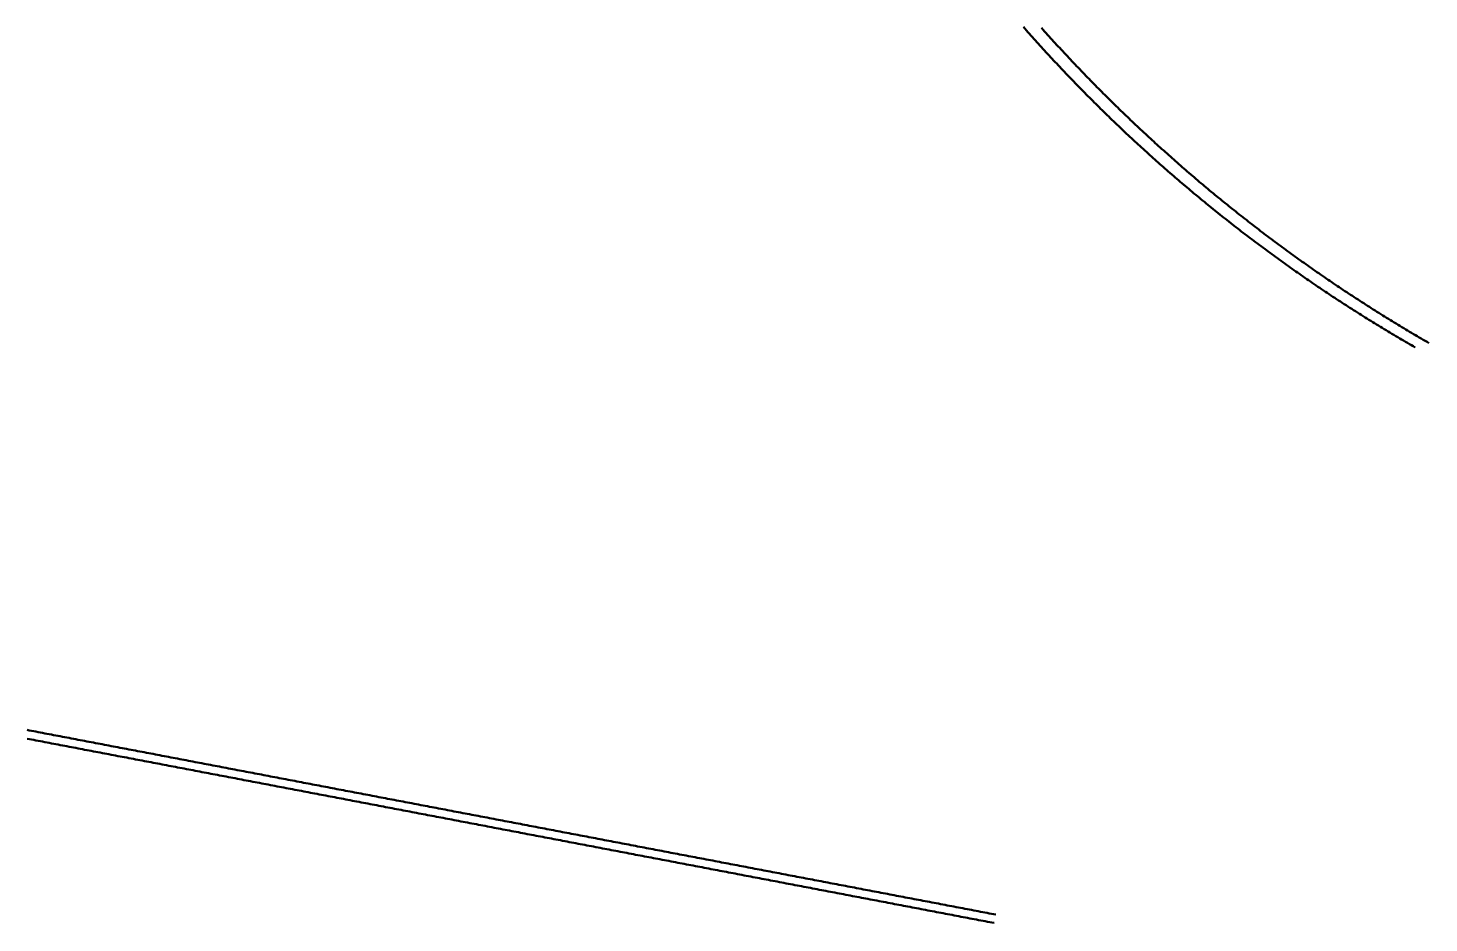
# Model space of a CAD drawing. Extents: x 2687065 to 2691361, y 1253360 to 1255888.
# Drawn here: x 2690739 to 2691361, y 1253360 to 1253757 of the extents above; entities that cross this region are included whole.
import ezdxf

# ---------------------------------------------------------------- set-up
doc = ezdxf.new("R2010")
doc.units = 0
doc.header["$MEASUREMENT"] = 0
doc.layers.add('BS-TR-A-Gleisstrang-LinieGeometrie', color=7, linetype='Continuous')
doc.layers.add('BS-TR-B-Gleisstrang-LinieGeometrie', color=7, linetype='Continuous')

msp = doc.modelspace()

# ---------------------------------------------------------------- linework, layer by layer
at = {"layer": 'BS-TR-A-Gleisstrang-LinieGeometrie', "color": 2, "lineweight": 50, "true_color": 0xffff00}
msp.add_polyline3d([(2691180.83, 1253757.72, 472.18), (2691181.49, 1253756.97, 472.19), (2691182.15, 1253756.22, 472.2), (2691182.82, 1253755.47, 472.21), (2691183.48, 1253754.73, 472.22), (2691184.14, 1253753.98, 472.23), (2691184.81, 1253753.23, 472.24), (2691185.47, 1253752.49, 472.25), (2691186.14, 1253751.74, 472.26), (2691186.81, 1253751, 472.27), (2691187.48, 1253750.26, 472.28), (2691188.15, 1253749.52, 472.29), (2691188.82, 1253748.78, 472.3), (2691189.49, 1253748.04, 472.31), (2691190.17, 1253747.3, 472.32), (2691190.84, 1253746.56, 472.33), (2691191.52, 1253745.83, 472.34), (2691192.19, 1253745.09, 472.35), (2691192.87, 1253744.36, 472.36), (2691193.55, 1253743.63, 472.37), (2691194.23, 1253742.89, 472.37), (2691194.91, 1253742.16, 472.38), (2691195.59, 1253741.43, 472.39), (2691196.28, 1253740.7, 472.4), (2691196.96, 1253739.98, 472.41), (2691197.65, 1253739.25, 472.42), (2691198.33, 1253738.52, 472.43), (2691199.02, 1253737.8, 472.44), (2691199.71, 1253737.07, 472.44), (2691200.4, 1253736.35, 472.45), (2691201.09, 1253735.63, 472.46), (2691201.78, 1253734.91, 472.47), (2691202.47, 1253734.19, 472.48), (2691203.17, 1253733.47, 472.49), (2691203.86, 1253732.75, 472.49), (2691204.56, 1253732.03, 472.5), (2691205.25, 1253731.32, 472.51), (2691205.95, 1253730.6, 472.52), (2691206.65, 1253729.89, 472.53), (2691207.35, 1253729.18, 472.54), (2691208.05, 1253728.47, 472.54), (2691208.75, 1253727.75, 472.55), (2691209.46, 1253727.04, 472.56), (2691210.16, 1253726.34, 472.57), (2691210.87, 1253725.63, 472.58), (2691211.57, 1253724.92, 472.58), (2691212.28, 1253724.22, 472.59), (2691212.99, 1253723.51, 472.6), (2691213.7, 1253722.81, 472.61), (2691214.41, 1253722.1, 472.62), (2691215.12, 1253721.4, 472.63), (2691215.83, 1253720.7, 472.63), (2691216.54, 1253720, 472.64), (2691217.26, 1253719.31, 472.65), (2691217.97, 1253718.61, 472.66), (2691218.69, 1253717.91, 472.67), (2691219.41, 1253717.22, 472.67), (2691220.13, 1253716.52, 472.68), (2691220.85, 1253715.83, 472.69), (2691221.57, 1253715.14, 472.7), (2691222.29, 1253714.45, 472.71), (2691223.01, 1253713.76, 472.72), (2691223.73, 1253713.07, 472.72), (2691224.46, 1253712.38, 472.73), (2691225.18, 1253711.69, 472.74), (2691225.91, 1253711.01, 472.75), (2691226.64, 1253710.32, 472.76), (2691227.37, 1253709.64, 472.76), (2691228.1, 1253708.96, 472.77), (2691228.83, 1253708.27, 472.78), (2691229.56, 1253707.59, 472.79), (2691230.29, 1253706.91, 472.8), (2691231.03, 1253706.24, 472.81), (2691231.76, 1253705.56, 472.81), (2691232.5, 1253704.88, 472.82), (2691233.23, 1253704.21, 472.83), (2691233.97, 1253703.53, 472.84), (2691234.71, 1253702.86, 472.85), (2691235.45, 1253702.19, 472.86), (2691236.19, 1253701.52, 472.86), (2691236.93, 1253700.85, 472.87), (2691237.67, 1253700.18, 472.88), (2691238.42, 1253699.51, 472.89), (2691239.16, 1253698.85, 472.9), (2691239.9, 1253698.18, 472.9), (2691240.65, 1253697.52, 472.91), (2691241.4, 1253696.85, 472.92), (2691242.15, 1253696.19, 472.93), (2691242.9, 1253695.53, 472.94), (2691243.65, 1253694.87, 472.95), (2691244.4, 1253694.21, 472.95), (2691245.15, 1253693.55, 472.96), (2691245.9, 1253692.9, 472.97), (2691246.66, 1253692.24, 472.98), (2691247.41, 1253691.59, 472.99), (2691248.17, 1253690.93, 472.99), (2691248.92, 1253690.28, 473), (2691249.68, 1253689.63, 473.01), (2691250.44, 1253688.98, 473.02), (2691251.2, 1253688.33, 473.03), (2691251.96, 1253687.68, 473.04), (2691252.72, 1253687.04, 473.04), (2691253.49, 1253686.39, 473.05), (2691254.25, 1253685.75, 473.06), (2691255.01, 1253685.1, 473.07), (2691255.78, 1253684.46, 473.08), (2691256.54, 1253683.82, 473.09), (2691257.31, 1253683.18, 473.09), (2691258.08, 1253682.54, 473.1), (2691258.85, 1253681.9, 473.11), (2691259.62, 1253681.27, 473.12), (2691260.39, 1253680.63, 473.13), (2691261.16, 1253680, 473.14), (2691261.94, 1253679.36, 473.15), (2691262.71, 1253678.73, 473.16), (2691263.48, 1253678.1, 473.17), (2691264.26, 1253677.47, 473.18), (2691265.04, 1253676.84, 473.19), (2691265.81, 1253676.22, 473.2), (2691266.59, 1253675.59, 473.21), (2691267.37, 1253674.96, 473.22), (2691268.15, 1253674.34, 473.23), (2691268.93, 1253673.72, 473.24), (2691269.71, 1253673.09, 473.25), (2691270.5, 1253672.47, 473.26), (2691271.28, 1253671.85, 473.27), (2691272.07, 1253671.24, 473.28), (2691272.85, 1253670.62, 473.29), (2691273.64, 1253670, 473.3), (2691274.43, 1253669.39, 473.31), (2691275.21, 1253668.77, 473.32), (2691276, 1253668.16, 473.33), (2691276.79, 1253667.55, 473.34), (2691277.58, 1253666.94, 473.35), (2691278.38, 1253666.33, 473.36), (2691279.17, 1253665.72, 473.37), (2691279.96, 1253665.12, 473.38), (2691280.76, 1253664.51, 473.39), (2691281.55, 1253663.9, 473.41), (2691282.35, 1253663.3, 473.42), (2691283.15, 1253662.7, 473.43), (2691283.94, 1253662.1, 473.44), (2691284.74, 1253661.5, 473.45), (2691285.54, 1253660.9, 473.46), (2691286.34, 1253660.3, 473.47), (2691287.14, 1253659.71, 473.48), (2691287.95, 1253659.11, 473.5), (2691288.75, 1253658.52, 473.51), (2691289.55, 1253657.92, 473.52), (2691290.36, 1253657.33, 473.53), (2691291.17, 1253656.74, 473.54), (2691291.97, 1253656.15, 473.55), (2691292.78, 1253655.56, 473.56), (2691293.59, 1253654.98, 473.57), (2691294.4, 1253654.39, 473.58), (2691295.21, 1253653.81, 473.6), (2691296.02, 1253653.22, 473.61), (2691296.83, 1253652.64, 473.62), (2691297.64, 1253652.06, 473.63), (2691298.46, 1253651.48, 473.64), (2691299.27, 1253650.9, 473.65), (2691300.09, 1253650.32, 473.66), (2691300.9, 1253649.75, 473.67), (2691301.72, 1253649.17, 473.69), (2691302.54, 1253648.6, 473.7), (2691303.36, 1253648.03, 473.71), (2691304.18, 1253647.45, 473.72), (2691305, 1253646.88, 473.73), (2691305.82, 1253646.31, 473.74), (2691306.64, 1253645.75, 473.75), (2691307.46, 1253645.18, 473.76), (2691308.29, 1253644.61, 473.78), (2691309.11, 1253644.05, 473.79), (2691309.94, 1253643.49, 473.8), (2691310.76, 1253642.93, 473.81), (2691311.59, 1253642.36, 473.82), (2691312.42, 1253641.8, 473.83), (2691313.25, 1253641.25, 473.84), (2691314.07, 1253640.69, 473.85), (2691314.9, 1253640.13, 473.86), (2691315.74, 1253639.58, 473.88), (2691316.57, 1253639.03, 473.89), (2691317.4, 1253638.47, 473.9), (2691318.23, 1253637.92, 473.91), (2691319.07, 1253637.37, 473.92), (2691319.9, 1253636.82, 473.93), (2691320.74, 1253636.28, 473.94), (2691321.58, 1253635.73, 473.95), (2691322.41, 1253635.19, 473.97), (2691323.25, 1253634.64, 473.98), (2691324.09, 1253634.1, 473.99), (2691324.93, 1253633.56, 474), (2691325.77, 1253633.02, 474.01), (2691326.61, 1253632.48, 474.02), (2691327.45, 1253631.94, 474.03), (2691328.3, 1253631.41, 474.04), (2691329.14, 1253630.87, 474.05), (2691329.99, 1253630.34, 474.07), (2691330.83, 1253629.8, 474.08), (2691331.68, 1253629.27, 474.09), (2691332.52, 1253628.74, 474.1), (2691333.37, 1253628.21, 474.11), (2691334.22, 1253627.69, 474.12), (2691335.07, 1253627.16, 474.13), (2691335.92, 1253626.63, 474.14), (2691336.77, 1253626.11, 474.16), (2691337.62, 1253625.59, 474.17), (2691338.47, 1253625.07, 474.18), (2691339.33, 1253624.55, 474.19), (2691340.18, 1253624.03, 474.2), (2691341.03, 1253623.51, 474.21), (2691341.89, 1253622.99, 474.22), (2691342.75, 1253622.48, 474.23), (2691343.6, 1253621.96, 474.24), (2691344.46, 1253621.45, 474.25), (2691345.32, 1253620.94, 474.26), (2691346.18, 1253620.43, 474.27), (2691347.04, 1253619.92, 474.28), (2691347.9, 1253619.41, 474.29), (2691348.76, 1253618.91, 474.3), (2691349.62, 1253618.4, 474.31), (2691350.48, 1253617.9, 474.32), (2691351.35, 1253617.39, 474.33), (2691352.21, 1253616.89, 474.34), (2691353.08, 1253616.39, 474.35), (2691353.94, 1253615.89, 474.36), (2691354.81, 1253615.4, 474.37)], dxfattribs=at)
at = {"layer": 'BS-TR-B-Gleisstrang-LinieGeometrie', "color": 18, "lineweight": 50, "true_color": 0x000000}
for points in [[(2691188.87, 1253757.27, 471.71), (2691189.53, 1253756.52, 471.72), (2691190.2, 1253755.78, 471.73), (2691190.86, 1253755.04, 471.75), (2691191.53, 1253754.29, 471.76), (2691192.2, 1253753.55, 471.77), (2691192.87, 1253752.81, 471.78), (2691193.54, 1253752.07, 471.79), (2691194.22, 1253751.33, 471.8), (2691194.89, 1253750.6, 471.81), (2691195.56, 1253749.86, 471.82), (2691196.24, 1253749.12, 471.83), (2691196.92, 1253748.39, 471.84), (2691197.59, 1253747.66, 471.86), (2691198.27, 1253746.92, 471.87), (2691198.95, 1253746.19, 471.88), (2691199.63, 1253745.46, 471.89), (2691200.32, 1253744.73, 471.9), (2691201, 1253744, 471.91), (2691201.68, 1253743.27, 471.92), (2691202.37, 1253742.55, 471.93), (2691203.05, 1253741.82, 471.94), (2691203.74, 1253741.1, 471.95), (2691204.43, 1253740.37, 471.96), (2691205.12, 1253739.65, 471.97), (2691205.81, 1253738.93, 471.98), (2691206.5, 1253738.21, 471.99), (2691207.19, 1253737.49, 472), (2691207.89, 1253736.77, 472.01), (2691208.58, 1253736.05, 472.02), (2691209.28, 1253735.33, 472.03), (2691209.97, 1253734.62, 472.04), (2691210.67, 1253733.9, 472.05), (2691211.37, 1253733.19, 472.06), (2691212.07, 1253732.48, 472.07), (2691212.77, 1253731.76, 472.07), (2691213.47, 1253731.05, 472.08), (2691214.17, 1253730.34, 472.09), (2691214.88, 1253729.63, 472.1), (2691215.58, 1253728.93, 472.11), (2691216.29, 1253728.22, 472.12), (2691216.99, 1253727.51, 472.13), (2691217.7, 1253726.81, 472.14), (2691218.41, 1253726.1, 472.15), (2691219.12, 1253725.4, 472.16), (2691219.83, 1253724.7, 472.17), (2691220.54, 1253724, 472.18), (2691221.25, 1253723.3, 472.19), (2691221.97, 1253722.6, 472.2), (2691222.68, 1253721.9, 472.21), (2691223.4, 1253721.21, 472.22), (2691224.11, 1253720.51, 472.23), (2691224.83, 1253719.81, 472.24), (2691225.55, 1253719.12, 472.25), (2691226.27, 1253718.43, 472.26), (2691226.99, 1253717.74, 472.27), (2691227.71, 1253717.05, 472.28), (2691228.44, 1253716.36, 472.29), (2691229.16, 1253715.67, 472.3), (2691229.88, 1253714.98, 472.31), (2691230.61, 1253714.29, 472.32), (2691231.34, 1253713.61, 472.33), (2691232.06, 1253712.93, 472.34), (2691232.79, 1253712.24, 472.35), (2691233.52, 1253711.56, 472.36), (2691234.25, 1253710.88, 472.37), (2691234.98, 1253710.2, 472.38), (2691235.72, 1253709.52, 472.39), (2691236.45, 1253708.84, 472.4), (2691237.19, 1253708.16, 472.41), (2691237.92, 1253707.49, 472.42), (2691238.66, 1253706.81, 472.43), (2691239.39, 1253706.14, 472.44), (2691240.13, 1253705.47, 472.45), (2691240.87, 1253704.8, 472.46), (2691241.61, 1253704.13, 472.47), (2691242.35, 1253703.46, 472.48), (2691243.1, 1253702.79, 472.49), (2691243.84, 1253702.12, 472.5), (2691244.58, 1253701.45, 472.51), (2691245.33, 1253700.79, 472.52), (2691246.07, 1253700.12, 472.53), (2691246.82, 1253699.46, 472.54), (2691247.57, 1253698.8, 472.55), (2691248.32, 1253698.14, 472.56), (2691249.07, 1253697.48, 472.57), (2691249.82, 1253696.82, 472.58), (2691250.57, 1253696.16, 472.6), (2691251.32, 1253695.5, 472.61), (2691252.08, 1253694.85, 472.62), (2691252.83, 1253694.19, 472.63), (2691253.59, 1253693.54, 472.64), (2691254.34, 1253692.89, 472.65), (2691255.1, 1253692.24, 472.66), (2691255.86, 1253691.59, 472.67), (2691256.62, 1253690.94, 472.69), (2691257.38, 1253690.29, 472.7), (2691258.14, 1253689.64, 472.71), (2691258.9, 1253689, 472.72), (2691259.66, 1253688.35, 472.73), (2691260.43, 1253687.71, 472.75), (2691261.19, 1253687.07, 472.76), (2691261.96, 1253686.43, 472.77), (2691262.72, 1253685.79, 472.78), (2691263.49, 1253685.15, 472.8), (2691264.26, 1253684.51, 472.81), (2691265.03, 1253683.87, 472.82), (2691265.8, 1253683.23, 472.83), (2691266.57, 1253682.6, 472.85), (2691267.34, 1253681.97, 472.86), (2691268.12, 1253681.33, 472.87), (2691268.89, 1253680.7, 472.89), (2691269.66, 1253680.07, 472.9), (2691270.44, 1253679.44, 472.91), (2691271.22, 1253678.81, 472.93), (2691271.99, 1253678.19, 472.94), (2691272.77, 1253677.56, 472.95), (2691273.55, 1253676.94, 472.96), (2691274.33, 1253676.31, 472.98), (2691275.11, 1253675.69, 472.99), (2691275.9, 1253675.07, 473), (2691276.68, 1253674.45, 473.02), (2691277.46, 1253673.83, 473.03), (2691278.25, 1253673.21, 473.04), (2691279.03, 1253672.59, 473.05), (2691279.82, 1253671.98, 473.07), (2691280.61, 1253671.36, 473.08), (2691281.39, 1253670.75, 473.09), (2691282.18, 1253670.14, 473.1), (2691282.97, 1253669.53, 473.12), (2691283.76, 1253668.92, 473.13), (2691284.56, 1253668.31, 473.14), (2691285.35, 1253667.7, 473.15), (2691286.14, 1253667.09, 473.16), (2691286.94, 1253666.49, 473.18), (2691287.73, 1253665.88, 473.19), (2691288.53, 1253665.28, 473.2), (2691289.32, 1253664.68, 473.21), (2691290.12, 1253664.08, 473.23), (2691290.92, 1253663.48, 473.24), (2691291.72, 1253662.88, 473.25), (2691292.52, 1253662.28, 473.26), (2691293.32, 1253661.68, 473.27), (2691294.12, 1253661.09, 473.29), (2691294.93, 1253660.5, 473.3), (2691295.73, 1253659.9, 473.31), (2691296.54, 1253659.31, 473.32), (2691297.34, 1253658.72, 473.34), (2691298.15, 1253658.13, 473.35), (2691298.95, 1253657.54, 473.36), (2691299.76, 1253656.95, 473.37), (2691300.57, 1253656.37, 473.38), (2691301.38, 1253655.78, 473.4), (2691302.19, 1253655.2, 473.41), (2691303, 1253654.62, 473.42), (2691303.81, 1253654.04, 473.43), (2691304.63, 1253653.46, 473.44), (2691305.44, 1253652.88, 473.46), (2691306.26, 1253652.3, 473.47), (2691307.07, 1253651.72, 473.48), (2691307.89, 1253651.15, 473.49), (2691308.71, 1253650.57, 473.51), (2691309.52, 1253650, 473.52), (2691310.34, 1253649.43, 473.53), (2691311.16, 1253648.86, 473.54), (2691311.98, 1253648.29, 473.55), (2691312.8, 1253647.72, 473.57), (2691313.63, 1253647.15, 473.58), (2691314.45, 1253646.58, 473.59), (2691315.27, 1253646.02, 473.6), (2691316.1, 1253645.46, 473.62), (2691316.92, 1253644.89, 473.63), (2691317.75, 1253644.33, 473.64), (2691318.58, 1253643.77, 473.65), (2691319.4, 1253643.21, 473.66), (2691320.23, 1253642.66, 473.68), (2691321.06, 1253642.1, 473.69), (2691321.89, 1253641.54, 473.7), (2691322.72, 1253640.99, 473.71), (2691323.55, 1253640.44, 473.72), (2691324.39, 1253639.88, 473.74), (2691325.22, 1253639.33, 473.75), (2691326.05, 1253638.78, 473.76), (2691326.89, 1253638.24, 473.77), (2691327.72, 1253637.69, 473.78), (2691328.56, 1253637.14, 473.79), (2691329.4, 1253636.6, 473.81), (2691330.24, 1253636.05, 473.82), (2691331.08, 1253635.51, 473.83), (2691331.91, 1253634.97, 473.84), (2691332.76, 1253634.43, 473.85), (2691333.6, 1253633.89, 473.86), (2691334.44, 1253633.35, 473.87), (2691335.28, 1253632.82, 473.88), (2691336.12, 1253632.28, 473.89), (2691336.97, 1253631.75, 473.9), (2691337.81, 1253631.22, 473.91), (2691338.66, 1253630.69, 473.92), (2691339.51, 1253630.16, 473.93), (2691340.35, 1253629.63, 473.94), (2691341.2, 1253629.1, 473.95), (2691342.05, 1253628.57, 473.96), (2691342.9, 1253628.05, 473.97), (2691343.75, 1253627.52, 473.98), (2691344.6, 1253627, 473.99), (2691345.45, 1253626.48, 474), (2691346.31, 1253625.96, 474.01), (2691347.16, 1253625.44, 474.02), (2691348.01, 1253624.92, 474.03), (2691348.87, 1253624.4, 474.04), (2691349.72, 1253623.89, 474.04), (2691350.58, 1253623.37, 474.05), (2691351.44, 1253622.86, 474.06), (2691352.29, 1253622.35, 474.07), (2691353.15, 1253621.84, 474.08), (2691354.01, 1253621.33, 474.09), (2691354.87, 1253620.82, 474.1), (2691355.73, 1253620.31, 474.11), (2691356.59, 1253619.81, 474.12), (2691357.46, 1253619.3, 474.13), (2691358.32, 1253618.8, 474.14), (2691359.18, 1253618.3, 474.14), (2691360.05, 1253617.8, 474.15), (2691360.91, 1253617.3, 474.16)], [(2691168.63, 1253363.43, 471.93), (2691167.64, 1253363.61, 471.92), (2691166.66, 1253363.8, 471.91), (2691165.68, 1253363.99, 471.9), (2691164.7, 1253364.18, 471.89), (2691163.71, 1253364.36, 471.87), (2691162.73, 1253364.55, 471.86), (2691161.75, 1253364.74, 471.85), (2691160.77, 1253364.92, 471.84), (2691159.79, 1253365.11, 471.83), (2691158.8, 1253365.3, 471.82), (2691157.82, 1253365.49, 471.8), (2691156.84, 1253365.67, 471.79), (2691155.86, 1253365.86, 471.78), (2691154.87, 1253366.05, 471.77), (2691153.89, 1253366.24, 471.76), (2691152.91, 1253366.42, 471.74), (2691151.93, 1253366.61, 471.73), (2691150.94, 1253366.8, 471.72), (2691149.96, 1253366.98, 471.71), (2691148.98, 1253367.17, 471.7), (2691148, 1253367.36, 471.68), (2691147.02, 1253367.55, 471.67), (2691146.03, 1253367.73, 471.66), (2691145.05, 1253367.92, 471.65), (2691144.07, 1253368.11, 471.64), (2691143.09, 1253368.3, 471.63), (2691142.1, 1253368.48, 471.61), (2691141.12, 1253368.67, 471.6), (2691140.14, 1253368.86, 471.59), (2691139.16, 1253369.04, 471.58), (2691138.17, 1253369.23, 471.57), (2691137.19, 1253369.42, 471.55), (2691136.21, 1253369.61, 471.54), (2691135.23, 1253369.79, 471.53), (2691134.25, 1253369.98, 471.52), (2691133.26, 1253370.17, 471.51), (2691132.28, 1253370.35, 471.49), (2691131.3, 1253370.54, 471.48), (2691130.32, 1253370.73, 471.47), (2691129.33, 1253370.92, 471.46), (2691128.35, 1253371.1, 471.45), (2691127.37, 1253371.29, 471.44), (2691126.39, 1253371.48, 471.42), (2691125.4, 1253371.67, 471.41), (2691124.42, 1253371.85, 471.4), (2691123.44, 1253372.04, 471.39), (2691122.46, 1253372.23, 471.38), (2691121.48, 1253372.41, 471.36), (2691120.49, 1253372.6, 471.35), (2691119.51, 1253372.79, 471.34), (2691118.53, 1253372.98, 471.33), (2691117.55, 1253373.16, 471.32), (2691116.56, 1253373.35, 471.3), (2691115.58, 1253373.54, 471.29), (2691114.6, 1253373.73, 471.28), (2691113.62, 1253373.91, 471.27), (2691112.63, 1253374.1, 471.26), (2691111.65, 1253374.29, 471.25), (2691110.67, 1253374.47, 471.23), (2691109.69, 1253374.66, 471.22), (2691108.71, 1253374.85, 471.21), (2691107.72, 1253375.04, 471.2), (2691106.74, 1253375.22, 471.19), (2691105.76, 1253375.41, 471.17), (2691104.78, 1253375.6, 471.16), (2691103.79, 1253375.79, 471.15), (2691102.81, 1253375.97, 471.14), (2691101.83, 1253376.16, 471.13), (2691100.85, 1253376.35, 471.11), (2691099.86, 1253376.53, 471.1), (2691098.88, 1253376.72, 471.09), (2691097.9, 1253376.91, 471.08), (2691096.92, 1253377.1, 471.07), (2691095.93, 1253377.28, 471.06), (2691094.95, 1253377.47, 471.04), (2691093.97, 1253377.66, 471.03), (2691092.99, 1253377.85, 471.02), (2691092.01, 1253378.03, 471.01), (2691091.02, 1253378.22, 471), (2691090.04, 1253378.41, 470.98), (2691089.06, 1253378.59, 470.97), (2691088.08, 1253378.78, 470.96), (2691087.09, 1253378.97, 470.95), (2691086.11, 1253379.16, 470.94), (2691085.13, 1253379.34, 470.93), (2691084.15, 1253379.53, 470.91), (2691083.16, 1253379.72, 470.9), (2691082.18, 1253379.91, 470.89), (2691081.2, 1253380.09, 470.88), (2691080.22, 1253380.28, 470.87), (2691079.24, 1253380.47, 470.85), (2691078.25, 1253380.65, 470.84), (2691077.27, 1253380.84, 470.83), (2691076.29, 1253381.03, 470.82), (2691075.31, 1253381.22, 470.81), (2691074.32, 1253381.4, 470.79), (2691073.34, 1253381.59, 470.78), (2691072.36, 1253381.78, 470.77), (2691071.38, 1253381.97, 470.76), (2691070.39, 1253382.15, 470.75), (2691069.41, 1253382.34, 470.74), (2691068.43, 1253382.53, 470.72), (2691067.45, 1253382.71, 470.71), (2691066.47, 1253382.9, 470.7), (2691065.48, 1253383.09, 470.69), (2691064.5, 1253383.28, 470.68), (2691063.52, 1253383.46, 470.66), (2691062.54, 1253383.65, 470.65), (2691061.55, 1253383.84, 470.64), (2691060.57, 1253384.03, 470.63), (2691059.59, 1253384.21, 470.62), (2691058.61, 1253384.4, 470.6), (2691057.62, 1253384.59, 470.59), (2691056.64, 1253384.77, 470.58), (2691055.66, 1253384.96, 470.57), (2691054.68, 1253385.15, 470.56), (2691053.7, 1253385.34, 470.55), (2691052.71, 1253385.52, 470.53), (2691051.73, 1253385.71, 470.52), (2691050.75, 1253385.9, 470.51), (2691049.77, 1253386.09, 470.5), (2691048.78, 1253386.27, 470.49), (2691047.8, 1253386.46, 470.47), (2691046.82, 1253386.65, 470.46), (2691045.84, 1253386.83, 470.45), (2691044.85, 1253387.02, 470.44), (2691043.87, 1253387.21, 470.43), (2691042.89, 1253387.4, 470.41), (2691041.91, 1253387.58, 470.4), (2691040.93, 1253387.77, 470.39), (2691039.94, 1253387.96, 470.38), (2691038.96, 1253388.15, 470.37), (2691037.98, 1253388.33, 470.36), (2691037, 1253388.52, 470.34), (2691036.01, 1253388.71, 470.33), (2691035.03, 1253388.89, 470.32), (2691034.05, 1253389.08, 470.31), (2691033.07, 1253389.27, 470.3), (2691032.08, 1253389.46, 470.28), (2691031.1, 1253389.64, 470.27), (2691030.12, 1253389.83, 470.26), (2691029.14, 1253390.02, 470.25), (2691028.16, 1253390.21, 470.24), (2691027.17, 1253390.39, 470.22), (2691026.19, 1253390.58, 470.21), (2691025.21, 1253390.77, 470.2), (2691024.23, 1253390.95, 470.19), (2691023.24, 1253391.14, 470.18), (2691022.26, 1253391.33, 470.17), (2691021.28, 1253391.52, 470.15), (2691020.3, 1253391.7, 470.14), (2691019.31, 1253391.89, 470.13), (2691018.33, 1253392.08, 470.12), (2691017.35, 1253392.27, 470.11), (2691016.37, 1253392.45, 470.09), (2691015.39, 1253392.64, 470.08), (2691014.4, 1253392.83, 470.07), (2691013.42, 1253393.01, 470.06), (2691012.44, 1253393.2, 470.05), (2691011.46, 1253393.39, 470.03), (2691010.47, 1253393.58, 470.02), (2691009.49, 1253393.76, 470.01), (2691008.51, 1253393.95, 470), (2691007.53, 1253394.14, 469.99), (2691006.54, 1253394.33, 469.98), (2691005.56, 1253394.51, 469.96), (2691004.58, 1253394.7, 469.95), (2691003.6, 1253394.89, 469.94), (2691002.62, 1253395.07, 469.93), (2691001.63, 1253395.26, 469.92), (2691000.65, 1253395.45, 469.9), (2690999.67, 1253395.64, 469.89), (2690998.69, 1253395.82, 469.88), (2690997.7, 1253396.01, 469.87), (2690996.72, 1253396.2, 469.86), (2690995.74, 1253396.39, 469.84), (2690994.76, 1253396.57, 469.83), (2690993.77, 1253396.76, 469.82), (2690992.79, 1253396.95, 469.81), (2690991.81, 1253397.13, 469.8), (2690990.83, 1253397.32, 469.79), (2690989.84, 1253397.51, 469.77), (2690988.86, 1253397.7, 469.76), (2690987.88, 1253397.88, 469.75), (2690986.9, 1253398.07, 469.74), (2690985.92, 1253398.26, 469.73), (2690984.93, 1253398.45, 469.71), (2690983.95, 1253398.63, 469.7), (2690982.97, 1253398.82, 469.69), (2690981.99, 1253399.01, 469.68), (2690981, 1253399.19, 469.67), (2690980.02, 1253399.38, 469.65), (2690979.04, 1253399.57, 469.64), (2690978.06, 1253399.76, 469.63), (2690977.07, 1253399.94, 469.62), (2690976.09, 1253400.13, 469.61), (2690975.11, 1253400.32, 469.6), (2690974.13, 1253400.51, 469.58), (2690973.15, 1253400.69, 469.57), (2690972.16, 1253400.88, 469.56), (2690971.18, 1253401.07, 469.55), (2690970.2, 1253401.25, 469.54), (2690969.22, 1253401.44, 469.52), (2690968.23, 1253401.63, 469.51), (2690967.25, 1253401.82, 469.5), (2690966.27, 1253402, 469.49), (2690965.29, 1253402.19, 469.48), (2690964.3, 1253402.38, 469.47), (2690963.32, 1253402.57, 469.45), (2690962.34, 1253402.75, 469.44), (2690961.36, 1253402.94, 469.43), (2690960.38, 1253403.13, 469.42), (2690959.39, 1253403.31, 469.41), (2690958.41, 1253403.5, 469.39), (2690957.43, 1253403.69, 469.38), (2690956.45, 1253403.88, 469.37), (2690955.46, 1253404.06, 469.36), (2690954.48, 1253404.25, 469.35), (2690953.5, 1253404.44, 469.33), (2690952.52, 1253404.63, 469.32), (2690951.53, 1253404.81, 469.31), (2690950.55, 1253405, 469.3), (2690949.57, 1253405.19, 469.29), (2690948.59, 1253405.37, 469.28), (2690947.61, 1253405.56, 469.26), (2690946.62, 1253405.75, 469.25), (2690945.64, 1253405.94, 469.24), (2690944.66, 1253406.12, 469.23), (2690943.68, 1253406.31, 469.22), (2690942.69, 1253406.5, 469.2), (2690941.71, 1253406.69, 469.19), (2690940.73, 1253406.87, 469.18), (2690939.75, 1253407.06, 469.17), (2690938.76, 1253407.25, 469.16), (2690937.78, 1253407.43, 469.14), (2690936.8, 1253407.62, 469.13), (2690935.82, 1253407.81, 469.12), (2690934.84, 1253408, 469.11), (2690933.85, 1253408.18, 469.1), (2690932.87, 1253408.37, 469.09), (2690931.89, 1253408.56, 469.07), (2690930.91, 1253408.75, 469.06), (2690929.92, 1253408.93, 469.05), (2690928.94, 1253409.12, 469.04), (2690927.96, 1253409.31, 469.03), (2690926.98, 1253409.49, 469.01), (2690925.99, 1253409.68, 469), (2690925.01, 1253409.87, 468.99), (2690924.03, 1253410.06, 468.98), (2690923.05, 1253410.24, 468.97), (2690922.07, 1253410.43, 468.95), (2690921.08, 1253410.62, 468.94), (2690920.1, 1253410.81, 468.93), (2690919.12, 1253410.99, 468.92), (2690918.14, 1253411.18, 468.91), (2690917.15, 1253411.37, 468.9), (2690916.17, 1253411.55, 468.88), (2690915.19, 1253411.74, 468.87), (2690914.21, 1253411.93, 468.86), (2690913.22, 1253412.12, 468.85), (2690912.24, 1253412.3, 468.84), (2690911.26, 1253412.49, 468.82), (2690910.28, 1253412.68, 468.81), (2690909.3, 1253412.87, 468.8), (2690908.31, 1253413.05, 468.79), (2690907.33, 1253413.24, 468.78), (2690906.35, 1253413.43, 468.76), (2690905.37, 1253413.61, 468.75), (2690904.38, 1253413.8, 468.74), (2690903.4, 1253413.99, 468.73), (2690902.42, 1253414.18, 468.72), (2690901.44, 1253414.36, 468.71), (2690900.45, 1253414.55, 468.69), (2690899.47, 1253414.74, 468.68), (2690898.49, 1253414.93, 468.67), (2690897.51, 1253415.11, 468.66), (2690896.52, 1253415.3, 468.65), (2690895.54, 1253415.49, 468.63), (2690894.56, 1253415.67, 468.62), (2690893.58, 1253415.86, 468.61), (2690892.6, 1253416.05, 468.6), (2690891.61, 1253416.24, 468.59), (2690890.63, 1253416.42, 468.57), (2690889.65, 1253416.61, 468.56), (2690888.67, 1253416.8, 468.55), (2690887.68, 1253416.98, 468.54), (2690886.7, 1253417.17, 468.53), (2690885.72, 1253417.36, 468.52), (2690884.74, 1253417.55, 468.5), (2690883.75, 1253417.73, 468.49), (2690882.77, 1253417.92, 468.48), (2690881.79, 1253418.11, 468.47), (2690880.81, 1253418.3, 468.46), (2690879.83, 1253418.48, 468.44), (2690878.84, 1253418.67, 468.43), (2690877.86, 1253418.86, 468.42), (2690876.88, 1253419.04, 468.41), (2690875.9, 1253419.23, 468.4), (2690874.91, 1253419.42, 468.38), (2690873.93, 1253419.61, 468.37), (2690872.95, 1253419.79, 468.36), (2690871.97, 1253419.98, 468.35), (2690870.98, 1253420.17, 468.34), (2690870, 1253420.36, 468.33), (2690869.02, 1253420.54, 468.31), (2690868.04, 1253420.73, 468.3), (2690867.06, 1253420.92, 468.29), (2690866.07, 1253421.1, 468.28), (2690865.09, 1253421.29, 468.27), (2690864.11, 1253421.48, 468.25), (2690863.13, 1253421.67, 468.24), (2690862.14, 1253421.85, 468.23), (2690861.16, 1253422.04, 468.22), (2690860.18, 1253422.23, 468.21), (2690859.2, 1253422.42, 468.19), (2690858.21, 1253422.6, 468.18), (2690857.23, 1253422.79, 468.17), (2690856.25, 1253422.98, 468.16), (2690855.27, 1253423.16, 468.15), (2690854.29, 1253423.35, 468.14), (2690853.3, 1253423.54, 468.12), (2690852.32, 1253423.73, 468.11), (2690851.34, 1253423.91, 468.1), (2690850.36, 1253424.1, 468.09), (2690849.37, 1253424.29, 468.08), (2690848.39, 1253424.48, 468.06), (2690847.41, 1253424.66, 468.05), (2690846.43, 1253424.85, 468.04), (2690845.44, 1253425.04, 468.03), (2690844.46, 1253425.22, 468.02), (2690843.48, 1253425.41, 468.01), (2690842.5, 1253425.6, 467.99), (2690841.52, 1253425.79, 467.98), (2690840.53, 1253425.97, 467.97), (2690839.55, 1253426.16, 467.96), (2690838.57, 1253426.35, 467.95), (2690837.59, 1253426.54, 467.94), (2690836.6, 1253426.72, 467.92), (2690835.62, 1253426.91, 467.91), (2690834.64, 1253427.1, 467.9), (2690833.66, 1253427.28, 467.89), (2690832.67, 1253427.47, 467.88), (2690831.69, 1253427.66, 467.87), (2690830.71, 1253427.85, 467.85), (2690829.73, 1253428.03, 467.84), (2690828.75, 1253428.22, 467.83), (2690827.76, 1253428.41, 467.82), (2690826.78, 1253428.6, 467.81), (2690825.8, 1253428.78, 467.8), (2690824.82, 1253428.97, 467.79), (2690823.83, 1253429.16, 467.77), (2690822.85, 1253429.34, 467.76), (2690821.87, 1253429.53, 467.75), (2690820.89, 1253429.72, 467.74), (2690819.9, 1253429.91, 467.73), (2690818.92, 1253430.09, 467.72), (2690817.94, 1253430.28, 467.7), (2690816.96, 1253430.47, 467.69), (2690815.98, 1253430.66, 467.68), (2690814.99, 1253430.84, 467.67), (2690814.01, 1253431.03, 467.66), (2690813.03, 1253431.22, 467.65), (2690812.05, 1253431.4, 467.64), (2690811.06, 1253431.59, 467.62), (2690810.08, 1253431.78, 467.61), (2690809.1, 1253431.97, 467.6), (2690808.12, 1253432.15, 467.59), (2690807.13, 1253432.34, 467.58), (2690806.15, 1253432.53, 467.57), (2690805.17, 1253432.72, 467.55), (2690804.19, 1253432.9, 467.54), (2690803.2, 1253433.09, 467.53), (2690802.22, 1253433.28, 467.52), (2690801.24, 1253433.46, 467.51), (2690800.26, 1253433.65, 467.5), (2690799.28, 1253433.84, 467.49), (2690798.29, 1253434.03, 467.47), (2690797.31, 1253434.21, 467.46), (2690796.33, 1253434.4, 467.45), (2690795.35, 1253434.59, 467.44), (2690794.36, 1253434.78, 467.43), (2690793.38, 1253434.96, 467.42), (2690792.4, 1253435.15, 467.4), (2690791.42, 1253435.34, 467.39), (2690790.43, 1253435.52, 467.38), (2690789.45, 1253435.71, 467.37), (2690788.47, 1253435.9, 467.36), (2690787.49, 1253436.09, 467.35), (2690786.51, 1253436.27, 467.34), (2690785.52, 1253436.46, 467.32), (2690784.54, 1253436.65, 467.31), (2690783.56, 1253436.84, 467.3), (2690782.58, 1253437.02, 467.29), (2690781.59, 1253437.21, 467.28), (2690780.61, 1253437.4, 467.27), (2690779.63, 1253437.58, 467.25), (2690778.65, 1253437.77, 467.24), (2690777.66, 1253437.96, 467.23), (2690776.68, 1253438.15, 467.22), (2690775.7, 1253438.33, 467.21), (2690774.72, 1253438.52, 467.2), (2690773.74, 1253438.71, 467.18), (2690772.75, 1253438.9, 467.17), (2690771.77, 1253439.08, 467.16), (2690770.79, 1253439.27, 467.15), (2690769.81, 1253439.46, 467.14), (2690768.82, 1253439.64, 467.13), (2690767.84, 1253439.83, 467.12), (2690766.86, 1253440.02, 467.1), (2690765.88, 1253440.21, 467.09), (2690764.89, 1253440.39, 467.08), (2690763.91, 1253440.58, 467.07), (2690762.93, 1253440.77, 467.06), (2690761.95, 1253440.96, 467.05), (2690760.97, 1253441.14, 467.03), (2690759.98, 1253441.33, 467.02), (2690759, 1253441.52, 467.01), (2690758.02, 1253441.7, 467), (2690757.04, 1253441.89, 466.99), (2690756.05, 1253442.08, 466.98), (2690755.07, 1253442.27, 466.97), (2690754.09, 1253442.45, 466.95), (2690753.11, 1253442.64, 466.94), (2690752.12, 1253442.83, 466.93), (2690751.14, 1253443.02, 466.92), (2690750.16, 1253443.2, 466.91), (2690749.18, 1253443.39, 466.9), (2690748.2, 1253443.58, 466.88), (2690747.21, 1253443.76, 466.87), (2690746.23, 1253443.95, 466.86), (2690745.25, 1253444.14, 466.85), (2690744.27, 1253444.33, 466.84), (2690743.28, 1253444.51, 466.83), (2690742.3, 1253444.7, 466.82), (2690741.32, 1253444.89, 466.8), (2690740.34, 1253445.08, 466.79), (2690739.35, 1253445.26, 466.78), (2690738.37, 1253445.45, 466.77)], [(2691167.81, 1253359.71, 471.93), (2691166.82, 1253359.9, 471.92), (2691165.84, 1253360.09, 471.91), (2691164.86, 1253360.28, 471.9), (2691163.87, 1253360.46, 471.88), (2691162.89, 1253360.65, 471.87), (2691161.91, 1253360.84, 471.86), (2691160.93, 1253361.03, 471.85), (2691159.94, 1253361.21, 471.84), (2691158.96, 1253361.4, 471.83), (2691157.98, 1253361.59, 471.81), (2691157, 1253361.77, 471.8), (2691156.01, 1253361.96, 471.79), (2691155.03, 1253362.15, 471.78), (2691154.05, 1253362.34, 471.77), (2691153.07, 1253362.52, 471.75), (2691152.08, 1253362.71, 471.74), (2691151.1, 1253362.9, 471.73), (2691150.12, 1253363.09, 471.72), (2691149.14, 1253363.27, 471.71), (2691148.15, 1253363.46, 471.69), (2691147.17, 1253363.65, 471.68), (2691146.19, 1253363.84, 471.67), (2691145.21, 1253364.02, 471.66), (2691144.22, 1253364.21, 471.65), (2691143.24, 1253364.4, 471.64), (2691142.26, 1253364.58, 471.62), (2691141.27, 1253364.77, 471.61), (2691140.29, 1253364.96, 471.6), (2691139.31, 1253365.15, 471.59), (2691138.33, 1253365.33, 471.58), (2691137.34, 1253365.52, 471.56), (2691136.36, 1253365.71, 471.55), (2691135.38, 1253365.9, 471.54), (2691134.4, 1253366.08, 471.53), (2691133.41, 1253366.27, 471.52), (2691132.43, 1253366.46, 471.5), (2691131.45, 1253366.65, 471.49), (2691130.47, 1253366.83, 471.48), (2691129.48, 1253367.02, 471.47), (2691128.5, 1253367.21, 471.46), (2691127.52, 1253367.39, 471.45), (2691126.54, 1253367.58, 471.43), (2691125.55, 1253367.77, 471.42), (2691124.57, 1253367.96, 471.41), (2691123.59, 1253368.14, 471.4), (2691122.61, 1253368.33, 471.39), (2691121.62, 1253368.52, 471.37), (2691120.64, 1253368.71, 471.36), (2691119.66, 1253368.89, 471.35), (2691118.67, 1253369.08, 471.34), (2691117.69, 1253369.27, 471.33), (2691116.71, 1253369.46, 471.31), (2691115.73, 1253369.64, 471.3), (2691114.74, 1253369.83, 471.29), (2691113.76, 1253370.02, 471.28), (2691112.78, 1253370.2, 471.27), (2691111.8, 1253370.39, 471.26), (2691110.81, 1253370.58, 471.24), (2691109.83, 1253370.77, 471.23), (2691108.85, 1253370.95, 471.22), (2691107.87, 1253371.14, 471.21), (2691106.88, 1253371.33, 471.2), (2691105.9, 1253371.52, 471.18), (2691104.92, 1253371.7, 471.17), (2691103.94, 1253371.89, 471.16), (2691102.95, 1253372.08, 471.15), (2691101.97, 1253372.26, 471.14), (2691100.99, 1253372.45, 471.12), (2691100.01, 1253372.64, 471.11), (2691099.02, 1253372.83, 471.1), (2691098.04, 1253373.01, 471.09), (2691097.06, 1253373.2, 471.08), (2691096.07, 1253373.39, 471.07), (2691095.09, 1253373.58, 471.05), (2691094.11, 1253373.76, 471.04), (2691093.13, 1253373.95, 471.03), (2691092.14, 1253374.14, 471.02), (2691091.16, 1253374.33, 471.01), (2691090.18, 1253374.51, 470.99), (2691089.2, 1253374.7, 470.98), (2691088.21, 1253374.89, 470.97), (2691087.23, 1253375.07, 470.96), (2691086.25, 1253375.26, 470.95), (2691085.27, 1253375.45, 470.93), (2691084.28, 1253375.64, 470.92), (2691083.3, 1253375.82, 470.91), (2691082.32, 1253376.01, 470.9), (2691081.34, 1253376.2, 470.89), (2691080.35, 1253376.39, 470.88), (2691079.37, 1253376.57, 470.86), (2691078.39, 1253376.76, 470.85), (2691077.41, 1253376.95, 470.84), (2691076.42, 1253377.14, 470.83), (2691075.44, 1253377.32, 470.82), (2691074.46, 1253377.51, 470.8), (2691073.47, 1253377.7, 470.79), (2691072.49, 1253377.88, 470.78), (2691071.51, 1253378.07, 470.77), (2691070.53, 1253378.26, 470.76), (2691069.54, 1253378.45, 470.74), (2691068.56, 1253378.63, 470.73), (2691067.58, 1253378.82, 470.72), (2691066.6, 1253379.01, 470.71), (2691065.61, 1253379.2, 470.7), (2691064.63, 1253379.38, 470.69), (2691063.65, 1253379.57, 470.67), (2691062.67, 1253379.76, 470.66), (2691061.68, 1253379.95, 470.65), (2691060.7, 1253380.13, 470.64), (2691059.72, 1253380.32, 470.63), (2691058.74, 1253380.51, 470.61), (2691057.75, 1253380.69, 470.6), (2691056.77, 1253380.88, 470.59), (2691055.79, 1253381.07, 470.58), (2691054.81, 1253381.26, 470.57), (2691053.82, 1253381.44, 470.55), (2691052.84, 1253381.63, 470.54), (2691051.86, 1253381.82, 470.53), (2691050.87, 1253382.01, 470.52), (2691049.89, 1253382.19, 470.51), (2691048.91, 1253382.38, 470.5), (2691047.93, 1253382.57, 470.48), (2691046.94, 1253382.76, 470.47), (2691045.96, 1253382.94, 470.46), (2691044.98, 1253383.13, 470.45), (2691044, 1253383.32, 470.44), (2691043.01, 1253383.5, 470.42), (2691042.03, 1253383.69, 470.41), (2691041.05, 1253383.88, 470.4), (2691040.07, 1253384.07, 470.39), (2691039.08, 1253384.25, 470.38), (2691038.1, 1253384.44, 470.37), (2691037.12, 1253384.63, 470.35), (2691036.14, 1253384.82, 470.34), (2691035.15, 1253385, 470.33), (2691034.17, 1253385.19, 470.32), (2691033.19, 1253385.38, 470.31), (2691032.21, 1253385.56, 470.29), (2691031.22, 1253385.75, 470.28), (2691030.24, 1253385.94, 470.27), (2691029.26, 1253386.13, 470.26), (2691028.27, 1253386.31, 470.25), (2691027.29, 1253386.5, 470.23), (2691026.31, 1253386.69, 470.22), (2691025.33, 1253386.88, 470.21), (2691024.34, 1253387.06, 470.2), (2691023.36, 1253387.25, 470.19), (2691022.38, 1253387.44, 470.18), (2691021.4, 1253387.63, 470.16), (2691020.41, 1253387.81, 470.15), (2691019.43, 1253388, 470.14), (2691018.45, 1253388.19, 470.13), (2691017.47, 1253388.37, 470.12), (2691016.48, 1253388.56, 470.1), (2691015.5, 1253388.75, 470.09), (2691014.52, 1253388.94, 470.08), (2691013.54, 1253389.12, 470.07), (2691012.55, 1253389.31, 470.06), (2691011.57, 1253389.5, 470.04), (2691010.59, 1253389.69, 470.03), (2691009.61, 1253389.87, 470.02), (2691008.62, 1253390.06, 470.01), (2691007.64, 1253390.25, 470), (2691006.66, 1253390.44, 469.99), (2691005.67, 1253390.62, 469.97), (2691004.69, 1253390.81, 469.96), (2691003.71, 1253391, 469.95), (2691002.73, 1253391.18, 469.94), (2691001.74, 1253391.37, 469.93), (2691000.76, 1253391.56, 469.91), (2690999.78, 1253391.75, 469.9), (2690998.8, 1253391.93, 469.89), (2690997.81, 1253392.12, 469.88), (2690996.83, 1253392.31, 469.87), (2690995.85, 1253392.5, 469.85), (2690994.87, 1253392.68, 469.84), (2690993.88, 1253392.87, 469.83), (2690992.9, 1253393.06, 469.82), (2690991.92, 1253393.25, 469.81), (2690990.94, 1253393.43, 469.8), (2690989.95, 1253393.62, 469.78), (2690988.97, 1253393.81, 469.77), (2690987.99, 1253393.99, 469.76), (2690987.01, 1253394.18, 469.75), (2690986.02, 1253394.37, 469.74), (2690985.04, 1253394.56, 469.72), (2690984.06, 1253394.74, 469.71), (2690983.07, 1253394.93, 469.7), (2690982.09, 1253395.12, 469.69), (2690981.11, 1253395.31, 469.68), (2690980.13, 1253395.49, 469.66), (2690979.14, 1253395.68, 469.65), (2690978.16, 1253395.87, 469.64), (2690977.18, 1253396.06, 469.63), (2690976.2, 1253396.24, 469.62), (2690975.21, 1253396.43, 469.61), (2690974.23, 1253396.62, 469.59), (2690973.25, 1253396.8, 469.58), (2690972.27, 1253396.99, 469.57), (2690971.28, 1253397.18, 469.56), (2690970.3, 1253397.37, 469.55), (2690969.32, 1253397.55, 469.53), (2690968.34, 1253397.74, 469.52), (2690967.35, 1253397.93, 469.51), (2690966.37, 1253398.12, 469.5), (2690965.39, 1253398.3, 469.49), (2690964.41, 1253398.49, 469.47), (2690963.42, 1253398.68, 469.46), (2690962.44, 1253398.86, 469.45), (2690961.46, 1253399.05, 469.44), (2690960.47, 1253399.24, 469.43), (2690959.49, 1253399.43, 469.42), (2690958.51, 1253399.61, 469.4), (2690957.53, 1253399.8, 469.39), (2690956.54, 1253399.99, 469.38), (2690955.56, 1253400.18, 469.37), (2690954.58, 1253400.36, 469.36), (2690953.6, 1253400.55, 469.34), (2690952.61, 1253400.74, 469.33), (2690951.63, 1253400.93, 469.32), (2690950.65, 1253401.11, 469.31), (2690949.67, 1253401.3, 469.3), (2690948.68, 1253401.49, 469.28), (2690947.7, 1253401.67, 469.27), (2690946.72, 1253401.86, 469.26), (2690945.74, 1253402.05, 469.25), (2690944.75, 1253402.24, 469.24), (2690943.77, 1253402.42, 469.23), (2690942.79, 1253402.61, 469.21), (2690941.81, 1253402.8, 469.2), (2690940.82, 1253402.99, 469.19), (2690939.84, 1253403.17, 469.18), (2690938.86, 1253403.36, 469.17), (2690937.88, 1253403.55, 469.15), (2690936.89, 1253403.74, 469.14), (2690935.91, 1253403.92, 469.13), (2690934.93, 1253404.11, 469.12), (2690933.94, 1253404.3, 469.11), (2690932.96, 1253404.48, 469.09), (2690931.98, 1253404.67, 469.08), (2690931, 1253404.86, 469.07), (2690930.01, 1253405.05, 469.06), (2690929.03, 1253405.23, 469.05), (2690928.05, 1253405.42, 469.04), (2690927.07, 1253405.61, 469.02), (2690926.08, 1253405.8, 469.01), (2690925.1, 1253405.98, 469), (2690924.12, 1253406.17, 468.99), (2690923.14, 1253406.36, 468.98), (2690922.15, 1253406.55, 468.96), (2690921.17, 1253406.73, 468.95), (2690920.19, 1253406.92, 468.94), (2690919.21, 1253407.11, 468.93), (2690918.22, 1253407.29, 468.92), (2690917.24, 1253407.48, 468.9), (2690916.26, 1253407.67, 468.89), (2690915.28, 1253407.86, 468.88), (2690914.29, 1253408.04, 468.87), (2690913.31, 1253408.23, 468.86), (2690912.33, 1253408.42, 468.85), (2690911.34, 1253408.61, 468.83), (2690910.36, 1253408.79, 468.82), (2690909.38, 1253408.98, 468.81), (2690908.4, 1253409.17, 468.8), (2690907.41, 1253409.36, 468.79), (2690906.43, 1253409.54, 468.77), (2690905.45, 1253409.73, 468.76), (2690904.47, 1253409.92, 468.75), (2690903.48, 1253410.1, 468.74), (2690902.5, 1253410.29, 468.73), (2690901.52, 1253410.48, 468.71), (2690900.54, 1253410.67, 468.7), (2690899.55, 1253410.85, 468.69), (2690898.57, 1253411.04, 468.68), (2690897.59, 1253411.23, 468.67), (2690896.61, 1253411.42, 468.66), (2690895.62, 1253411.6, 468.64), (2690894.64, 1253411.79, 468.63), (2690893.66, 1253411.98, 468.62), (2690892.68, 1253412.17, 468.61), (2690891.69, 1253412.35, 468.6), (2690890.71, 1253412.54, 468.58), (2690889.73, 1253412.73, 468.57), (2690888.74, 1253412.91, 468.56), (2690887.76, 1253413.1, 468.55), (2690886.78, 1253413.29, 468.54), (2690885.8, 1253413.48, 468.52), (2690884.81, 1253413.66, 468.51), (2690883.83, 1253413.85, 468.5), (2690882.85, 1253414.04, 468.49), (2690881.87, 1253414.23, 468.48), (2690880.88, 1253414.41, 468.47), (2690879.9, 1253414.6, 468.45), (2690878.92, 1253414.79, 468.44), (2690877.94, 1253414.97, 468.43), (2690876.95, 1253415.16, 468.42), (2690875.97, 1253415.35, 468.41), (2690874.99, 1253415.54, 468.39), (2690874.01, 1253415.72, 468.38), (2690873.02, 1253415.91, 468.37), (2690872.04, 1253416.1, 468.36), (2690871.06, 1253416.29, 468.35), (2690870.08, 1253416.47, 468.33), (2690869.09, 1253416.66, 468.32), (2690868.11, 1253416.85, 468.31), (2690867.13, 1253417.04, 468.3), (2690866.14, 1253417.22, 468.29), (2690865.16, 1253417.41, 468.28), (2690864.18, 1253417.6, 468.26), (2690863.2, 1253417.78, 468.25), (2690862.21, 1253417.97, 468.24), (2690861.23, 1253418.16, 468.23), (2690860.25, 1253418.35, 468.22), (2690859.27, 1253418.53, 468.2), (2690858.28, 1253418.72, 468.19), (2690857.3, 1253418.91, 468.18), (2690856.32, 1253419.1, 468.17), (2690855.34, 1253419.28, 468.16), (2690854.35, 1253419.47, 468.14), (2690853.37, 1253419.66, 468.13), (2690852.39, 1253419.85, 468.12), (2690851.41, 1253420.03, 468.11), (2690850.42, 1253420.22, 468.1), (2690849.44, 1253420.41, 468.09), (2690848.46, 1253420.59, 468.07), (2690847.48, 1253420.78, 468.06), (2690846.49, 1253420.97, 468.05), (2690845.51, 1253421.16, 468.04), (2690844.53, 1253421.34, 468.03), (2690843.54, 1253421.53, 468.01), (2690842.56, 1253421.72, 468), (2690841.58, 1253421.91, 467.99), (2690840.6, 1253422.09, 467.98), (2690839.61, 1253422.28, 467.97), (2690838.63, 1253422.47, 467.96), (2690837.65, 1253422.66, 467.94), (2690836.67, 1253422.84, 467.93), (2690835.68, 1253423.03, 467.92), (2690834.7, 1253423.22, 467.91), (2690833.72, 1253423.4, 467.9), (2690832.74, 1253423.59, 467.89), (2690831.75, 1253423.78, 467.87), (2690830.77, 1253423.97, 467.86), (2690829.79, 1253424.15, 467.85), (2690828.81, 1253424.34, 467.84), (2690827.82, 1253424.53, 467.83), (2690826.84, 1253424.72, 467.82), (2690825.86, 1253424.9, 467.81), (2690824.88, 1253425.09, 467.79), (2690823.89, 1253425.28, 467.78), (2690822.91, 1253425.47, 467.77), (2690821.93, 1253425.65, 467.76), (2690820.94, 1253425.84, 467.75), (2690819.96, 1253426.03, 467.74), (2690818.98, 1253426.21, 467.72), (2690818, 1253426.4, 467.71), (2690817.01, 1253426.59, 467.7), (2690816.03, 1253426.78, 467.69), (2690815.05, 1253426.96, 467.68), (2690814.07, 1253427.15, 467.67), (2690813.08, 1253427.34, 467.66), (2690812.1, 1253427.53, 467.64), (2690811.12, 1253427.71, 467.63), (2690810.14, 1253427.9, 467.62), (2690809.15, 1253428.09, 467.61), (2690808.17, 1253428.27, 467.6), (2690807.19, 1253428.46, 467.59), (2690806.21, 1253428.65, 467.57), (2690805.22, 1253428.84, 467.56), (2690804.24, 1253429.02, 467.55), (2690803.26, 1253429.21, 467.54), (2690802.28, 1253429.4, 467.53), (2690801.29, 1253429.59, 467.52), (2690800.31, 1253429.77, 467.51), (2690799.33, 1253429.96, 467.49), (2690798.34, 1253430.15, 467.48), (2690797.36, 1253430.34, 467.47), (2690796.38, 1253430.52, 467.46), (2690795.4, 1253430.71, 467.45), (2690794.41, 1253430.9, 467.44), (2690793.43, 1253431.08, 467.42), (2690792.45, 1253431.27, 467.41), (2690791.47, 1253431.46, 467.4), (2690790.48, 1253431.65, 467.39), (2690789.5, 1253431.83, 467.38), (2690788.52, 1253432.02, 467.37), (2690787.54, 1253432.21, 467.36), (2690786.55, 1253432.4, 467.34), (2690785.57, 1253432.58, 467.33), (2690784.59, 1253432.77, 467.32), (2690783.61, 1253432.96, 467.31), (2690782.62, 1253433.15, 467.3), (2690781.64, 1253433.33, 467.29), (2690780.66, 1253433.52, 467.27), (2690779.68, 1253433.71, 467.26), (2690778.69, 1253433.89, 467.25), (2690777.71, 1253434.08, 467.24), (2690776.73, 1253434.27, 467.23), (2690775.74, 1253434.46, 467.22), (2690774.76, 1253434.64, 467.2), (2690773.78, 1253434.83, 467.19), (2690772.8, 1253435.02, 467.18), (2690771.81, 1253435.21, 467.17), (2690770.83, 1253435.39, 467.16), (2690769.85, 1253435.58, 467.15), (2690768.87, 1253435.77, 467.14), (2690767.88, 1253435.96, 467.12), (2690766.9, 1253436.14, 467.11), (2690765.92, 1253436.33, 467.1), (2690764.94, 1253436.52, 467.09), (2690763.95, 1253436.7, 467.08), (2690762.97, 1253436.89, 467.07), (2690761.99, 1253437.08, 467.05), (2690761.01, 1253437.27, 467.04), (2690760.02, 1253437.45, 467.03), (2690759.04, 1253437.64, 467.02), (2690758.06, 1253437.83, 467.01), (2690757.08, 1253438.02, 467), (2690756.09, 1253438.2, 466.99), (2690755.11, 1253438.39, 466.97), (2690754.13, 1253438.58, 466.96), (2690753.14, 1253438.77, 466.95), (2690752.16, 1253438.95, 466.94), (2690751.18, 1253439.14, 466.93), (2690750.2, 1253439.33, 466.92), (2690749.21, 1253439.51, 466.9), (2690748.23, 1253439.7, 466.89), (2690747.25, 1253439.89, 466.88), (2690746.27, 1253440.08, 466.87), (2690745.28, 1253440.26, 466.86), (2690744.3, 1253440.45, 466.85), (2690743.32, 1253440.64, 466.84), (2690742.34, 1253440.83, 466.82), (2690741.35, 1253441.01, 466.81), (2690740.37, 1253441.2, 466.8), (2690739.39, 1253441.39, 466.79), (2690738.41, 1253441.58, 466.78)]]:
    msp.add_polyline3d(points, dxfattribs=at)

doc.saveas('drawing.dxf')
